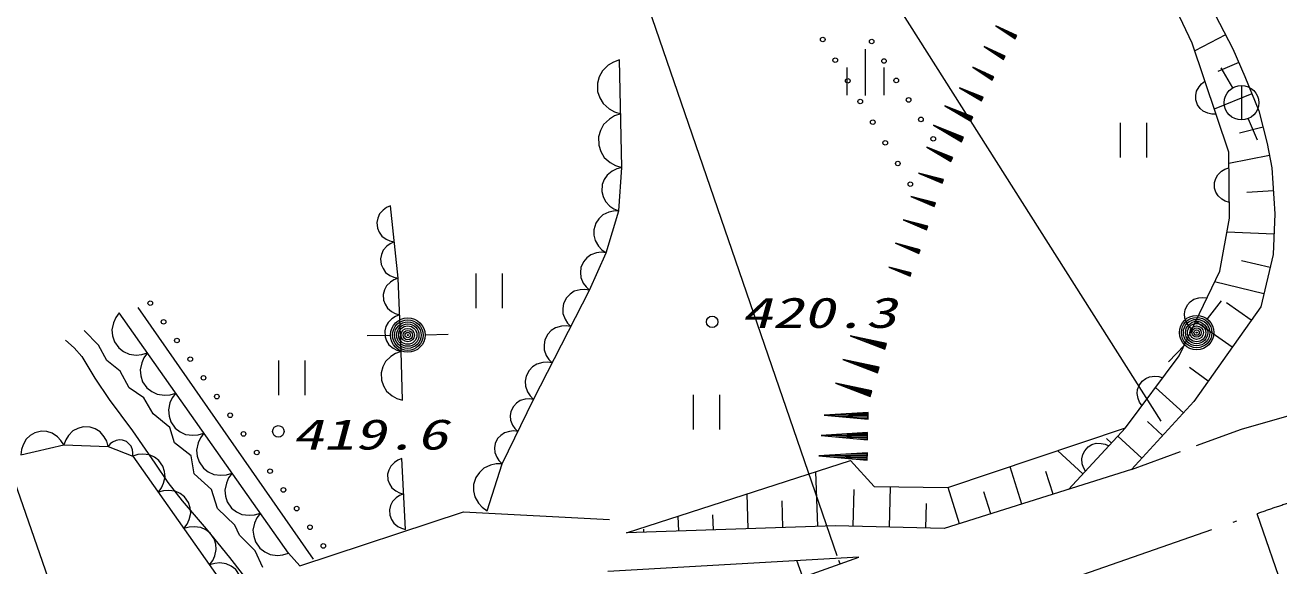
# Model space of a CAD drawing. Units: millimetres, scale not verified. Extents: x -25524 to 614476, y -203743 to 156257.
# Drawn here: x 280346 to 334572, y 60834 to 84242 of the extents above; entities that cross this region are included whole.
import ezdxf
from ezdxf.enums import TextEntityAlignment as Align

# ---------------------------------------------------------------- set-up
doc = ezdxf.new("R2010")
doc.units = ezdxf.units.MM
doc.header["$LTSCALE"] = 1000
doc.linetypes.add('USER1', pattern=[10, 7.868852, -0.983607, 0.163934, -0.983607])
doc.linetypes.add('USER3', pattern=[3, 2.25, -0.75])
for name, color, linetype, lineweight in [('S-BGD', 1, 'Continuous', 13), ('S-BGD-HTXT', 6, 'Continuous', 13), ('S-BMK', 3, 'USER1', 13)]:
    doc.layers.add(name, color=color, linetype=linetype, lineweight=lineweight)
doc.styles.add('ＭＳ ゴシック', font='')
doc.styles.get('ＭＳ ゴシック').set_extended_font_data('MS Gothic')

# ---------------------------------------------------------------- blocks, each defined once
blk = doc.blocks.new('BUHIN70')
at = {"layer": 'S-BGD'}
blk.add_circle((0, 0), 99.5, dxfattribs=at)
blk = doc.blocks.new('BUHIN71')
at = {"layer": 'S-BGD'}
blk.add_circle((0, 0), 99.5, dxfattribs=at)
blk = doc.blocks.new('BUHIN72')
at = {"layer": 'S-BGD'}
blk.add_circle((0, 0), 99.5, dxfattribs=at)
blk = doc.blocks.new('BUHIN273')
at = {"layer": 'S-BGD'}
for p, q in [((0, 1000), (0, -1000)), ((-800, 205), (-800, -995)), ((800, 205), (800, -995))]:
    blk.add_line(p, q, dxfattribs=at)
blk = doc.blocks.new('BUHIN349')
at = {"layer": 'S-BGD'}
for p, q in [((741, -217), (-618, 181)), ((-278, 48), (732, -248)), ((-260, 109), (750, -186)), ((759, -155), (110, 34)), ((725, -271), (76, -81)), ((416, -218), (715, -305)), ((468, -37), (768, -125))]:
    blk.add_line(p, q, dxfattribs=at)
blk.add_lwpolyline([(803, -106), (-768, 225), (733, -344)], close=True, dxfattribs=at)
blk = doc.blocks.new('BUHIN356')
at = {"layer": 'S-BGD'}
for p, q in [((420, -238), (-350, 199)), ((-162, 69), (410, -256)), ((-142, 104), (429, -221)), ((439, -203), (72, 5)), ((402, -269), (35, -60)), ((222, -192), (391, -288)), ((280, -90), (449, -186))]:
    blk.add_line(p, q, dxfattribs=at)
blk.add_lwpolyline([(473, -179), (-435, 247), (397, -314)], close=True, dxfattribs=at)
blk = doc.blocks.new('BUHIN361')
at = {"layer": 'S-BGD'}
for p, q in [((502, -172), (-419, 144)), ((-189, 42), (495, -193)), ((-175, 83), (509, -152)), ((516, -131), (77, 20)), ((489, -209), (50, -58)), ((279, -163), (481, -232)), ((321, -40), (523, -110))]:
    blk.add_line(p, q, dxfattribs=at)
blk.add_lwpolyline([(548, -98), (-520, 179), (493, -259)], close=True, dxfattribs=at)
blk = doc.blocks.new('BUHIN711')
at = {"layer": 'S-BGD'}
blk.add_lwpolyline([(554, -785), (693, -599), (779, -397), (844, -122), (817, 117), (745, 343), (574, 587), (385, 730), (169, 836), (-112, 867), (-329, 850), (-554, 785)], dxfattribs=at)
blk = doc.blocks.new('BUHIN712')
at = {"layer": 'S-BGD'}
blk.add_lwpolyline([(-610, 867), (-764, 662), (-860, 439), (-931, 135), (-901, -129), (-823, -378), (-634, -647), (-425, -805), (-187, -922), (123, -957), (362, -938), (610, -867)], dxfattribs=at)
blk = doc.blocks.new('BUHIN713')
at = {"layer": 'S-BGD'}
blk.add_lwpolyline([(-40, 769), (-214, 702), (-359, 602), (-520, 443), (-604, 269), (-652, 85), (-639, -153), (-572, -331), (-471, -495), (-294, -636), (-140, -717), (40, -769)], dxfattribs=at)
blk = doc.blocks.new('BUHIN715')
at = {"layer": 'S-BGD'}
blk.add_lwpolyline([(-32, 793), (-212, 726), (-363, 625), (-531, 463), (-619, 285), (-671, 96), (-661, -150), (-594, -334), (-492, -505), (-311, -652), (-153, -737), (32, -793)], dxfattribs=at)
blk = doc.blocks.new('BUHIN716')
at = {"layer": 'S-BGD'}
blk.add_lwpolyline([(-81, 785), (-255, 707), (-399, 597), (-556, 427), (-632, 244), (-672, 54), (-647, -190), (-569, -368), (-457, -531), (-268, -666), (-106, -741), (81, -785)], dxfattribs=at)
blk = doc.blocks.new('BUHIN718')
at = {"layer": 'S-BGD'}
blk.add_lwpolyline([(340, 696), (154, 722), (-22, 705), (-242, 644), (-400, 531), (-532, 393), (-637, 178), (-665, -11), (-656, -205), (-569, -416), (-473, -562), (-340, -696)], dxfattribs=at)
blk = doc.blocks.new('BUHIN719')
at = {"layer": 'S-BGD'}
blk.add_lwpolyline([(405, 788), (193, 822), (-9, 806), (-261, 741), (-445, 617), (-599, 462), (-724, 218), (-760, 2), (-755, -219), (-660, -462), (-553, -632), (-405, -788)], dxfattribs=at)
blk = doc.blocks.new('BUHIN723')
at = {"layer": 'S-BGD'}
blk.add_lwpolyline([(-24, 1165), (-290, 1072), (-515, 928), (-766, 695), (-901, 436), (-983, 160), (-975, -201), (-882, -473), (-737, -726), (-476, -948), (-246, -1078), (24, -1165)], dxfattribs=at)
blk = doc.blocks.new('BUHIN795')
at = {"layer": 'S-BGD'}
for radius in [746, 660, 574, 484, 398, 292, 202, 116, 22.5]:
    blk.add_circle((0, 0), radius, dxfattribs=at)
blk = doc.blocks.new('BUHIN802')
at = {"layer": 'S-BGD'}
blk.add_line((0, 746), (0, -746), dxfattribs=at)
blk.add_circle((0, 0), 746, dxfattribs=at)
blk = doc.blocks.new('BUHIN803')
at = {"layer": 'S-BGD'}
blk.add_circle((0, 0), 249, dxfattribs=at)
blk = doc.blocks.new('BUHIN809')
at = {"layer": 'S-BGD'}
for p, q in [((-578, 750), (-578, -750)), ((574, -750), (574, 750))]:
    blk.add_line(p, q, dxfattribs=at)

msp = doc.modelspace()

# ---------------------------------------------------------------- linework, layer by layer
at = {"layer": 'S-BGD'}
for p, q in [((330042, 88086), (332579, 83217)), ((330820, 83452), (329276, 86753)), ((332262, 83826), (330928, 83130)), ((332399, 78742), (330820, 83452)), ((332579, 83217), (333091, 82013)), ((306154, 78076), (306057, 82736)), ((332835, 82615), (331924, 82227)), ((332578, 81529), (332075, 82393)), ((333091, 82013), (333706, 80527)), ((321732, 81048), (320859, 81479)), ((321074, 81348), (321722, 81028)), ((321094, 81388), (321742, 81067)), ((321715, 81013), (321298, 81219)), ((321752, 81087), (321335, 81293)), ((321512, 81086), (321704, 80991)), ((321569, 81202), (321761, 81107)), ((333399, 81270), (331777, 80598)), ((321274, 80184), (320243, 80694)), ((320496, 80540), (321262, 80161)), ((320519, 80586), (321285, 80207)), ((321254, 80143), (320761, 80387)), ((321297, 80231), (320805, 80474)), ((321081, 80366), (321308, 80254)), ((333706, 80527), (334065, 79117)), ((320864, 79297), (319753, 79846)), ((320051, 79730), (320876, 79322)), ((321013, 80229), (321241, 80117)), ((333886, 79822), (332864, 79562)), ((333247, 80189), (333636, 79268)), ((320026, 79680), (320852, 79271)), ((320842, 79253), (320312, 79515)), ((320889, 79347), (320359, 79609)), ((320584, 79345), (320828, 79224)), ((320657, 79493), (320901, 79372)), ((320408, 78432), (319456, 78903)), ((319690, 78760), (320397, 78411)), ((319711, 78803), (320418, 78454)), ((320429, 78475), (319975, 78700)), ((332435, 75884), (332399, 78742)), ((334065, 79117), (334270, 78067)), ((320389, 78394), (319935, 78619)), ((320167, 78474), (320377, 78370)), ((320230, 78600), (320440, 78497)), ((334168, 78592), (332406, 78248)), ((306025, 76198), (306154, 78076)), ((334270, 78067), (334398, 76068)), ((334334, 77067), (333187, 76994)), ((296477, 73285), (296153, 76425)), ((305475, 74386), (306025, 76198)), ((334398, 76068), (334321, 74308)), ((332009, 73584), (332435, 75884)), ((334360, 75188), (332323, 75277)), ((304762, 72767), (305475, 74386)), ((334321, 74308), (333783, 72053)), ((334187, 73744), (332953, 74039)), ((296606, 70113), (296477, 73285)), ((318630, 73447), (317793, 73734)), ((318002, 73641), (318624, 73428)), ((318015, 73679), (318637, 73466)), ((318619, 73414), (318219, 73551)), ((318643, 73484), (318244, 73622)), ((318427, 73456), (318612, 73392)), ((318465, 73567), (318650, 73503)), ((330252, 69928), (332009, 73584)), ((302335, 68042), (304762, 72767)), ((333918, 72617), (331788, 73125)), ((331476, 71522), (332094, 72308)), ((333373, 71470), (332306, 72221)), ((291744, 61382), (284422, 71785)), ((285222, 72025), (292804, 61122)), ((333783, 72053), (332143, 69722)), ((332553, 70304), (330969, 71419)), ((283521, 70385), (282901, 71025)), ((296148, 70811), (295148, 70791)), ((297647, 70843), (298647, 70866)), ((283882, 69724), (283521, 70385)), ((296671, 68009), (296606, 70113)), ((330493, 70392), (329799, 69672)), ((284462, 69264), (283882, 69724)), ((327942, 66811), (330252, 69928)), ((331516, 68838), (330701, 69416)), ((332143, 69722), (330888, 67954)), ((284842, 68544), (284462, 69264)), ((285482, 68104), (284842, 68544)), ((330439, 67462), (329238, 68559)), ((285882, 67424), (285482, 68104)), ((300976, 65258), (302335, 68042)), ((330888, 67954), (328197, 65007)), ((286602, 66823), (285882, 67424)), ((316771, 67331), (315089, 67355)), ((315521, 67311), (316770, 67293)), ((315522, 67387), (316771, 67369)), ((316770, 67264), (315967, 67276)), ((316772, 67407), (315969, 67418)), ((316402, 67450), (316772, 67445)), ((286802, 66163), (286602, 66823)), ((316399, 67227), (316769, 67222)), ((320246, 64222), (327942, 66811)), ((325477, 64148), (327942, 66811)), ((329543, 66480), (328882, 67083)), ((287523, 65603), (286802, 66163)), ((316746, 66452), (314976, 66477)), ((315430, 66431), (316745, 66412)), ((315431, 66511), (316746, 66492)), ((316745, 66382), (315900, 66394)), ((316747, 66532), (315902, 66544)), ((316354, 66342), (316744, 66337)), ((316357, 66577), (316747, 66572)), ((327326, 66145), (327108, 66347)), ((328646, 65498), (327606, 66447)), ((280170, 65638), (282017, 66074)), ((282017, 66074), (283940, 66006)), ((283940, 66006), (285004, 65592)), ((315357, 65635), (316738, 65615)), ((316738, 65657), (315851, 65669)), ((316329, 65705), (316739, 65699)), ((326093, 64814), (325004, 65822)), ((285004, 65592), (291648, 56169)), ((287663, 64823), (287523, 65603)), ((296800, 62410), (296638, 65485)), ((300328, 63219), (300976, 65258)), ((306362, 62267), (316046, 65399)), ((316737, 65573), (314879, 65599)), ((315356, 65551), (316736, 65531)), ((316736, 65499), (315849, 65512)), ((316046, 65399), (317060, 64277)), ((316326, 65458), (316735, 65452)), ((323457, 63511), (322946, 65130)), ((288403, 64143), (287663, 64823)), ((314625, 62549), (314545, 64913)), ((328197, 65007), (320090, 62448)), ((324803, 63936), (324492, 64923)), ((288663, 63322), (288403, 64143)), ((316162, 62554), (316205, 64137)), ((317060, 64277), (320246, 64222)), ((317733, 62512), (317780, 64264)), ((320763, 62661), (320268, 64230)), ((322110, 63086), (321808, 64042)), ((311621, 62447), (311569, 63951)), ((313123, 62498), (313083, 63659)), ((319305, 62469), (319333, 63530)), ((289423, 62602), (288663, 63322)), ((292224, 60842), (299306, 63182)), ((299306, 63182), (305625, 62842)), ((308616, 62344), (308594, 62989)), ((310118, 62396), (310096, 63040)), ((289623, 62162), (289423, 62602)), ((315376, 62575), (306362, 62267)), ((307113, 62293), (307109, 62422)), ((320090, 62448), (315376, 62575)), ((290304, 61482), (289623, 62162)), ((290624, 60762), (290304, 61482)), ((291744, 61382), (292224, 60842)), ((316398, 61221), (305555, 60594)), ((313182, 60054), (316398, 61221)), ((313986, 60345), (313724, 61066)), ((315594, 60929), (315541, 61073))]:
    msp.add_line(p, q, dxfattribs=at)
at = {"layer": 'S-BGD', "linetype": 'USER3'}
for p, q in [((332951, 66751), (338627, 68368)), ((328197, 65007), (332951, 66751))]:
    msp.add_line(p, q, dxfattribs=at)
at = {"layer": 'S-BGD'}
for points in [[(321787, 81115), (320763, 81527), (321712, 80963)], [(321339, 80264), (320129, 80750), (321250, 80084)], [(320934, 79383), (319631, 79906), (320838, 79188)], [(320468, 78506), (319351, 78955), (320385, 78339)], [(318672, 73514), (317701, 73766), (318622, 73368)], [(316806, 67478), (314904, 67357), (316802, 67183)], [(316783, 66606), (314781, 66480), (316779, 66296)], [(316776, 65735), (314674, 65602), (316771, 65410)]]:
    msp.add_lwpolyline(points, close=True, dxfattribs=at)
for points in [[(331848, 80386), (331666, 80388), (331498, 80427), (331296, 80509), (331159, 80637), (331053, 80788), (330979, 81008), (330973, 81192), (331006, 81377), (331116, 81568), (331226, 81700), (331371, 81808)], [(306154, 78076), (305933, 78020), (305743, 77920), (305524, 77751), (305397, 77553), (305311, 77337), (305291, 77046), (305346, 76820), (305445, 76606), (305638, 76409), (305814, 76288), (306025, 76198)], [(332427, 76563), (332253, 76621), (332106, 76709), (331939, 76850), (331847, 77013), (331792, 77189), (331790, 77422), (331840, 77598), (331928, 77765), (332091, 77913), (332236, 78005), (332408, 78063)], [(306025, 76198), (305796, 76194), (305586, 76138), (305333, 76022), (305164, 75856), (305031, 75664), (304946, 75383), (304949, 75149), (304997, 74917), (305143, 74679), (305288, 74521), (305475, 74386)], [(305475, 74386), (305262, 74407), (305061, 74379), (304814, 74300), (304638, 74164), (304494, 74001), (304384, 73750), (304361, 73533), (304379, 73313), (304488, 73076), (304605, 72914), (304762, 72767)], [(330806, 71080), (330676, 71209), (330583, 71353), (330496, 71553), (330487, 71741), (330516, 71923), (330616, 72132), (330740, 72268), (330893, 72378), (331105, 72438), (331276, 72456), (331455, 72432)], [(282101, 70601), (282473, 70272), (282799, 69905), (283364, 68955), (283981, 68038), (284990, 66678), (285953, 65281), (286524, 64449), (287142, 63655), (288185, 62447), (289181, 61200), (290186, 59922), (291245, 58674), (292001, 57808), (292799, 56988), (292978, 56816), (293159, 56646)], [(296606, 70113), (296367, 70027), (296165, 69894), (295940, 69682), (295821, 69447), (295750, 69197), (295760, 68871), (295846, 68626), (295980, 68399), (296217, 68201), (296426, 68086), (296671, 68009)], [(328651, 67767), (328548, 67918), (328484, 68077), (328436, 68290), (328462, 68476), (328525, 68649), (328663, 68836), (328810, 68946), (328981, 69025), (329200, 69044), (329372, 69029), (329544, 68972)], [(283940, 66006), (283876, 66230), (283767, 66421), (283587, 66639), (283380, 66762), (283156, 66842), (282858, 66853), (282630, 66789), (282414, 66681), (282219, 66476), (282102, 66293), (282017, 66074)], [(282017, 66074), (281898, 66270), (281744, 66424), (281516, 66585), (281287, 66648), (281053, 66666), (280767, 66598), (280566, 66477), (280389, 66319), (280257, 66073), (280194, 65868), (280170, 65638)], [(285004, 65592), (285012, 65730), (284989, 65859), (284930, 66016), (284838, 66125), (284729, 66214), (284564, 66278), (284423, 66287), (284281, 66269), (284132, 66192), (284030, 66112), (283940, 66006)], [(326200, 64929), (326114, 65090), (326068, 65256), (326044, 65472), (326090, 65655), (326171, 65820), (326329, 65990), (326487, 66084), (326665, 66144), (326886, 66139), (327054, 66106), (327219, 66030)], [(300976, 65258), (300717, 65256), (300479, 65197), (300192, 65069), (299998, 64884), (299846, 64669), (299745, 64353), (299746, 64089), (299797, 63826), (299958, 63556), (300120, 63375), (300328, 63219)]]:
    msp.add_lwpolyline(points, dxfattribs=at)
at = {"layer": 'S-BGD-HTXT'}
for p, q in [((308090, 100832), (329467, 67093)), ((315470, 61266), (304463, 93294)), ((276287, 74729), (286159, 46561)), ((343641, 34085), (333628, 63093))]:
    msp.add_line(p, q, dxfattribs=at)
at = {"layer": 'S-BMK'}
msp.add_line((305346, 53243), (333628, 63093), dxfattribs=at)
msp.add_arc((350037, 16828), 49089, 79.1621, 109.5277, dxfattribs=at)

# ---------------------------------------------------------------- block references
for name, p in [('BUHIN356', (322761, 83964)), ('BUHIN71', (314843, 83615)), ('BUHIN72', (316959, 83530)), ('BUHIN273', (316685, 82196)), ('BUHIN356', (322264, 83070)), ('BUHIN723', (306081, 81571)), ('BUHIN71', (315384, 82721)), ('BUHIN72', (317491, 82687)), ('BUHIN356', (321767, 82177)), ('BUHIN71', (315925, 81827)), ('BUHIN72', (318024, 81845)), ('BUHIN802', (332954, 80880)), ('BUHIN71', (316466, 80933)), ('BUHIN72', (318557, 81002)), ('BUHIN723', (306130, 79241)), ('BUHIN72', (319089, 80160)), ('BUHIN71', (317007, 80038)), ('BUHIN809', (328281, 79255)), ('BUHIN71', (317548, 79144)), ('BUHIN72', (319622, 79317)), ('BUHIN71', (318089, 78250)), ('BUHIN361', (319511, 77659)), ('BUHIN71', (318630, 77356)), ('BUHIN361', (319173, 76646)), ('BUHIN716', (296234, 75640)), ('BUHIN361', (318840, 75632)), ('BUHIN716', (296396, 74070)), ('BUHIN361', (318507, 74618)), ('BUHIN715', (296509, 72492)), ('BUHIN809', (300425, 72735)), ('BUHIN719', (304358, 71980)), ('BUHIN70', (285762, 72205)), ('BUHIN712', (285032, 70918)), ('BUHIN715', (296574, 70906)), ('BUHIN803', (310059, 71398)), ('BUHIN795', (331013, 70932)), ('BUHIN70', (286338, 71397)), ('BUHIN795', (296897, 70825)), ('BUHIN719', (303549, 70405)), ('BUHIN70', (286913, 70589)), ('BUHIN349', (316799, 70563)), ('BUHIN712', (286252, 69184)), ('BUHIN70', (287489, 69781)), ('BUHIN809', (291881, 68980)), ('BUHIN719', (302740, 68829)), ('BUHIN349', (316480, 69538)), ('BUHIN70', (288064, 68973)), ('BUHIN349', (316161, 68514)), ('BUHIN712', (287473, 67450)), ('BUHIN70', (288640, 68165)), ('BUHIN718', (301995, 67346)), ('BUHIN809', (309812, 67492)), ('BUHIN70', (289215, 67357)), ('BUHIN803', (291298, 66658)), ('BUHIN712', (288693, 65716)), ('BUHIN70', (289791, 66549)), ('BUHIN718', (301315, 65954)), ('BUHIN711', (285558, 64807)), ('BUHIN70', (290367, 65742)), ('BUHIN713', (296679, 64716)), ('BUHIN712', (289913, 63983)), ('BUHIN70', (290942, 64934)), ('BUHIN711', (286665, 63236)), ('BUHIN70', (291518, 64126)), ('BUHIN713', (296760, 63179)), ('BUHIN712', (291134, 62249)), ('BUHIN70', (292093, 63318)), ('BUHIN711', (287773, 61666)), ('BUHIN70', (292669, 62510)), ('BUHIN70', (293244, 61702)), ('BUHIN711', (288880, 60095))]:
    msp.add_blockref(name, p)

# ---------------------------------------------------------------- texts
at = {"layer": 'S-BGD', "style": 'ＭＳ ゴシック', "oblique": 15, "width": 1.5}
for s, p in [('420.3', (311309, 70740)), ('419.6', (291891, 65474))]:
    msp.add_text(s, height=1320, dxfattribs=at).set_placement(p, align=Align.BOTTOM_LEFT)

doc.saveas('drawing.dxf')
